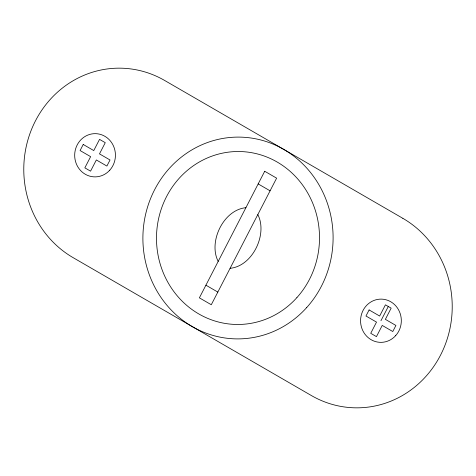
<?xml version="1.0" encoding="UTF-8"?>
<svg xmlns="http://www.w3.org/2000/svg" width="476" height="476" viewBox="0 0 476 476"><rect width="100%" height="100%" fill="white"/><g stroke="black" fill="none" stroke-linecap="round" stroke-linejoin="round"><path stroke-width="0.71" d="M380.943 320.735L388.297 306.496M245.902 207.697C223.422 209.773 208.083 241.903 218.186 261.407M230.098 268.303C252.577 266.227 267.917 234.097 257.813 214.593M258.176 183.92L270.088 190.816M205.912 285.183L217.824 292.08M83.223 144.472L80.087 150.547L90.63 156.652L84.847 167.85L90.565 171.164L96.348 159.96L106.886 166.059L110.027 159.984L99.484 153.885L105.267 142.681L99.549 139.373L93.766 150.571L83.223 144.472M264.71 171.259L199.379 297.845L211.29 304.741L276.621 178.155L264.71 171.259M369.114 309.941L365.973 316.016L376.516 322.115L370.733 333.319L376.451 336.627L382.234 325.429L392.777 331.528L395.913 325.453L385.37 319.348L391.153 308.15L385.435 304.836L379.652 316.04L369.114 309.941M402.857 218.335L164.613 80.45A100.9 95.099 -88.6 0 0 35.498 120.791A100.9 95.099 -88.6 0 0 73.143 257.665L311.387 395.55A100.9 95.099 -88.6 0 0 440.502 355.209A100.9 95.099 -88.6 0 0 402.857 218.335M296.893 297.613A86.489 81.515 -88.6 0 0 257.367 153.932A86.489 81.515 -88.6 0 0 159.746 262.454A86.489 81.515 -88.6 0 0 296.893 297.613M306.705 307.55A100.9 95.099 -88.6 0 0 260.592 139.92A100.9 95.099 -88.6 0 0 146.697 266.53A100.9 95.099 -88.6 0 0 306.705 307.55M395.669 335.639A21.622 20.379 -88.6 0 0 385.786 299.719A21.622 20.379 -88.6 0 0 361.379 326.845A21.622 20.379 -88.6 0 0 395.669 335.639M109.777 170.17A21.622 20.379 -88.6 0 0 99.895 134.25A21.622 20.379 -88.6 0 0 75.494 161.382A21.622 20.379 -88.6 0 0 109.777 170.17"/></g></svg>
